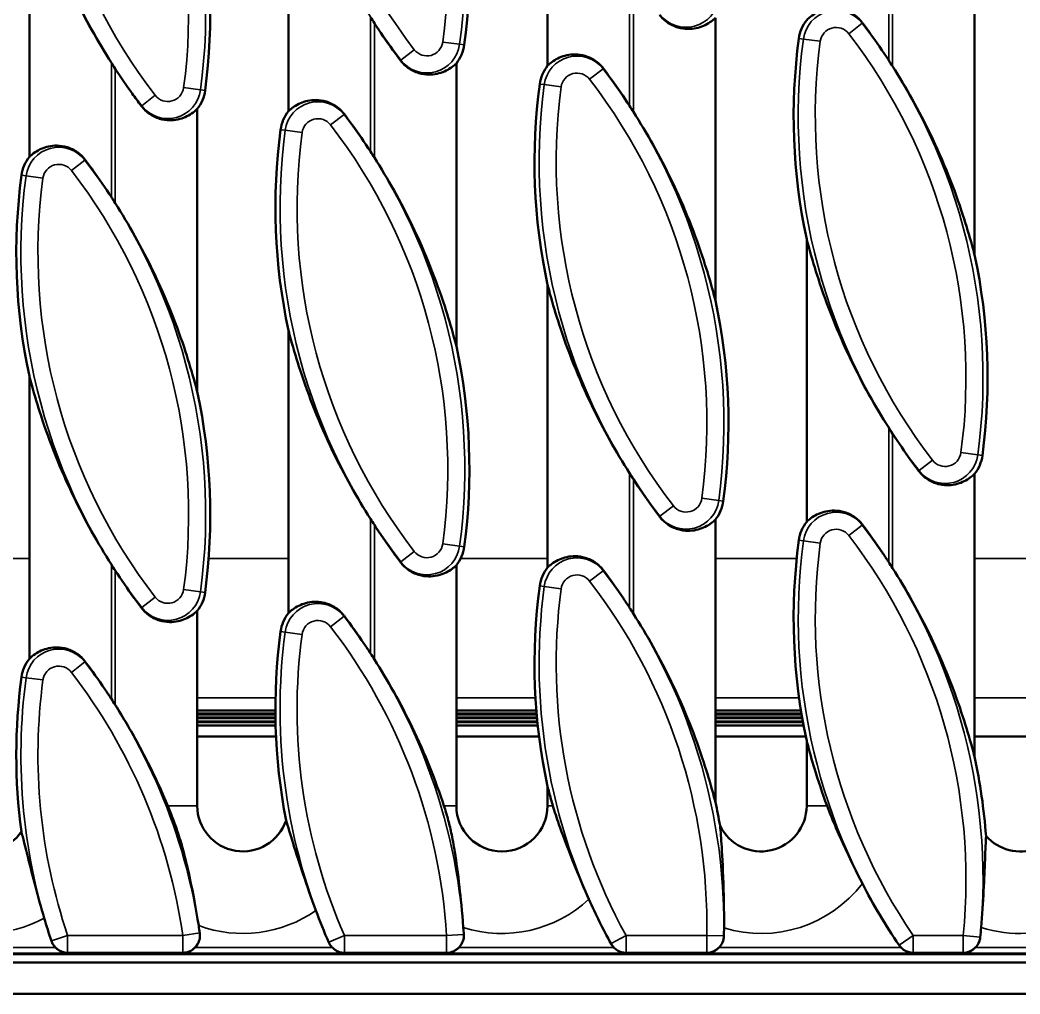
# Model space of a CAD drawing. Header units: millimetres. Extents: x 0 to 1485, y 0 to 1050.
# Drawn here: x 1191 to 1278.8, y 442 to 527.4 of the extents above; entities that cross this region are included whole.
import ezdxf

# ---------------------------------------------------------------- set-up
doc = ezdxf.new("R2010")
doc.units = ezdxf.units.MM
doc.header["$LTSCALE"] = 2.5
doc.layers.add('Sichtbar (ISO)', color=7, linetype='Continuous', lineweight=50)
doc.layers.add('Sichtbar schmal (ISO)', color=7, linetype='Continuous', lineweight=35)

msp = doc.modelspace()

# ---------------------------------------------------------------- linework, layer by layer
at = {"layer": 'Sichtbar (ISO)'}
for p, q in [((1237.314, 523.355), (1237.314, 548.139)), ((1214.587, 519.355), (1214.587, 544.139)), ((1191.86, 515.355), (1191.86, 540.139)), ((1274.769, 531.554), (1274.769, 506.771)), ((1252.041, 527.554), (1252.041, 502.771)), ((1229.314, 523.554), (1229.314, 498.771)), ((1206.587, 519.554), (1206.587, 494.771)), ((1260.041, 483.355), (1260.041, 508.139)), ((1237.314, 479.355), (1237.314, 504.139)), ((1214.587, 475.355), (1214.587, 500.139)), ((1191.86, 471.355), (1191.86, 496.139)), ((1274.769, 487.554), (1274.769, 462.771)), ((1252.041, 483.554), (1252.041, 458.771)), ((1229.314, 479.554), (1229.314, 458.455)), ((1206.587, 475.554), (1206.587, 458.455)), ((1206.587, 466.823), (1213.442, 466.823)), ((1229.314, 466.823), (1236.333, 466.823)), ((1252.041, 466.823), (1259.539, 466.823)), ((1213.443, 466.542), (1206.587, 466.542)), ((1206.587, 466.474), (1213.444, 466.474)), ((1213.447, 466.193), (1206.587, 466.193)), ((1206.587, 466.126), (1213.448, 466.126)), ((1213.453, 465.845), (1206.587, 465.845)), ((1206.587, 465.777), (1213.454, 465.777)), ((1236.356, 466.542), (1229.314, 466.542)), ((1229.314, 466.474), (1236.362, 466.474)), ((1236.387, 466.193), (1229.314, 466.193)), ((1229.314, 466.126), (1236.393, 466.126)), ((1236.42, 465.845), (1229.314, 465.845)), ((1229.314, 465.777), (1236.427, 465.777)), ((1259.584, 466.542), (1252.041, 466.542)), ((1252.041, 466.474), (1259.596, 466.474)), ((1259.643, 466.193), (1252.041, 466.193)), ((1252.041, 466.126), (1259.655, 466.126)), ((1259.705, 465.845), (1252.041, 465.845)), ((1252.041, 465.777), (1259.717, 465.777)), ((1213.461, 465.496), (1206.587, 465.496)), ((1236.456, 465.496), (1229.314, 465.496)), ((1259.769, 465.496), (1252.041, 465.496)), ((1213.498, 464.519), (1206.587, 464.519)), ((1236.569, 464.519), (1229.314, 464.519)), ((1259.961, 464.519), (1252.041, 464.519)), ((1260.041, 458.455), (1260.041, 464.139)), ((1282.769, 464.519), (1274.769, 464.519)), ((1237.314, 458.455), (1237.314, 460.139)), ((893.166, 445.455), (1391.644, 445.455)), ((1394.905, 444.705), (389.905, 444.705)), ((389.905, 441.955), (1394.905, 441.955))]:
    msp.add_line(p, q, dxfattribs=at)
for centre, radius, start, end in [((1179.184, 531.995), 51.275, 352.3504, 12.13108), ((1156.456, 527.995), 51.275, 352.3504, 12.13108), ((1264.717, 554.914), 50.882, 212.45081, 213.15705), ((1262.623, 525.3), 3.3, 141.48132, 172.3504), ((1310.172, 518.914), 51.275, 172.3504, 192.13108), ((1226.732, 525.609), 3.3, 321.48132, 352.3504), ((1224.638, 495.995), 50.882, 32.45081, 33.15705), ((1241.99, 550.914), 50.882, 212.45081, 213.15705), ((1239.896, 521.3), 3.3, 141.48132, 172.3504), ((1204.005, 521.609), 3.3, 321.48132, 352.3504), ((1287.444, 514.914), 51.275, 172.3504, 192.13108), ((1217.169, 517.3), 3.3, 141.48132, 172.3504), ((1201.911, 491.995), 50.882, 32.45081, 33.15705), ((1264.717, 510.914), 51.275, 172.3504, 192.13108), ((1179.184, 487.995), 50.882, 32.45081, 33.15705), ((1194.441, 513.3), 3.3, 141.48132, 172.3504), ((1241.99, 506.914), 51.275, 172.3504, 192.13108), ((1156.456, 483.995), 50.882, 32.45081, 33.15705), ((1224.638, 495.995), 51.275, 352.3504, 12.13108), ((1201.911, 491.995), 51.275, 352.3504, 12.13108), ((1179.184, 487.995), 51.275, 352.3504, 12.13108), ((1156.456, 483.995), 51.275, 352.3504, 12.13108), ((1310.172, 518.914), 50.882, 212.45081, 213.15705), ((1272.187, 489.609), 3.3, 321.48132, 352.3504), ((1287.444, 514.914), 50.882, 212.45081, 213.15705), ((1249.459, 485.609), 3.3, 321.48132, 352.3504), ((1264.717, 510.914), 50.882, 212.45081, 213.15705), ((1262.623, 481.3), 3.3, 141.48132, 172.3504), ((1310.172, 474.914), 51.275, 172.3504, 192.13108), ((1226.732, 481.609), 3.3, 321.48132, 352.3504), ((1224.638, 451.995), 50.882, 32.45081, 33.15705), ((1241.99, 506.914), 50.882, 212.45081, 213.15705), ((1239.896, 477.3), 3.3, 141.48132, 172.3504), ((1204.005, 477.609), 3.3, 321.48132, 352.3504), ((1287.444, 470.914), 51.275, 172.3504, 192.13108), ((1201.911, 447.995), 50.882, 32.45081, 33.15705), ((1217.169, 473.3), 3.3, 141.48132, 172.3504), ((1264.717, 466.914), 51.275, 172.3504, 190.95201), ((1194.441, 469.3), 3.3, 141.48132, 172.3504), ((1179.184, 443.995), 50.882, 32.45081, 33.15705), ((1241.99, 462.914), 51.275, 172.3504, 187.53433), ((1156.456, 439.995), 50.882, 32.45081, 33.15705), ((1224.638, 451.995), 51.275, 4.26111, 12.13108), ((1201.911, 447.995), 51.275, 9.79087, 12.13108), ((1187.86, 458.455), 4, 180, 325.52962), ((1210.587, 458.455), 4, 180, 341.30193), ((1233.314, 458.455), 4, 180, 0), ((1256.041, 458.455), 4, 205.78225, 0), ((1278.769, 458.455), 4, 221.48052, 0), ((1310.172, 474.914), 50.882, 207.21708, 214.30378), ((1287.444, 470.914), 50.882, 203.94584, 208.85459), ((1264.717, 466.914), 50.882, 200.28477, 203.67799), ((1241.99, 462.914), 50.882, 196.3419, 198.69944), ((1156.456, 439.995), 50.882, 8.24779, 8.99767), ((1179.184, 443.995), 50.882, 3.58115, 4.27317), ((1201.911, 447.995), 50.882, 358.93825, 359.71573), ((1224.638, 451.995), 50.882, 354.28834, 355.2669)]:
    msp.add_arc(centre, radius, start, end, dxfattribs=at)
for points, knots in [([(1199.053, 523.612), (1197.873, 525.468), (1196.732, 527.499), (1194.574, 531.969), (1193.61, 534.424), (1192.604, 537.507), (1192.323, 538.441), (1191.998, 539.617), (1191.928, 539.88), (1191.86, 540.139)], [5.610352, 5.610352, 5.610352, 5.610352, 6.256852, 6.256852, 7.009099, 7.009099, 7.296608, 7.296608, 7.380319, 7.380319, 7.380319, 7.380319]), ([(1260.041, 527.355), (1260.154, 527.464), (1260.278, 527.571), (1260.734, 527.907), (1261.117, 528.107), (1262.012, 528.347), (1262.521, 528.396), (1263.417, 528.2), (1263.751, 528.077), (1264.373, 527.706), (1264.659, 527.456), (1264.904, 527.151), (1264.926, 527.123), (1264.948, 527.093)], [1.2625413, 1.2625413, 1.2625413, 1.2625413, 1.3515841, 1.3515841, 1.5621044, 1.5621044, 1.7726247, 1.7726247, 1.8811482, 1.8811482, 1.9896717, 1.9896717, 2.0005996, 2.0005996, 2.0005996, 2.0005996]), ([(1252.041, 527.554), (1251.929, 527.445), (1251.805, 527.339), (1251.348, 527.002), (1250.965, 526.802), (1250.071, 526.562), (1249.562, 526.514), (1248.666, 526.709), (1248.332, 526.832), (1247.71, 527.204), (1247.424, 527.454), (1247.179, 527.758), (1247.157, 527.787), (1247.135, 527.816)], [1.2625413, 1.2625413, 1.2625413, 1.2625413, 1.3515841, 1.3515841, 1.5621044, 1.5621044, 1.7726247, 1.7726247, 1.8811482, 1.8811482, 1.9896717, 1.9896717, 2.0005996, 2.0005996, 2.0005996, 2.0005996]), ([(1224.408, 523.816), (1223.811, 524.616), (1223.231, 525.431), (1222.504, 526.503), (1222.312, 526.792), (1222.12, 527.085)], [1.2744847, 1.2744847, 1.2744847, 1.2744847, 1.5601918, 1.5601918, 1.6631773, 1.6631773, 1.6631773, 1.6631773]), ([(1264.948, 527.093), (1265.177, 526.786), (1265.402, 526.48), (1266.167, 525.418), (1266.708, 524.632), (1267.235, 523.824)], [1.2694834, 1.2694834, 1.2694834, 1.2694834, 1.3818929, 1.3818929, 1.6649559, 1.6649559, 1.6649559, 1.6649559]), ([(1229.314, 523.554), (1229.202, 523.445), (1229.078, 523.339), (1228.621, 523.002), (1228.238, 522.802), (1227.344, 522.562), (1226.835, 522.514), (1225.939, 522.709), (1225.604, 522.832), (1224.983, 523.204), (1224.697, 523.454), (1224.452, 523.758), (1224.43, 523.787), (1224.408, 523.816)], [1.2625413, 1.2625413, 1.2625413, 1.2625413, 1.3515841, 1.3515841, 1.5621044, 1.5621044, 1.7726247, 1.7726247, 1.8811482, 1.8811482, 1.9896717, 1.9896717, 2.0005996, 2.0005996, 2.0005996, 2.0005996]), ([(1237.314, 523.355), (1237.427, 523.464), (1237.551, 523.571), (1238.007, 523.907), (1238.39, 524.107), (1239.285, 524.347), (1239.794, 524.396), (1240.689, 524.2), (1241.024, 524.077), (1241.645, 523.706), (1241.931, 523.456), (1242.176, 523.151), (1242.198, 523.123), (1242.22, 523.093)], [1.2625413, 1.2625413, 1.2625413, 1.2625413, 1.3515841, 1.3515841, 1.5621044, 1.5621044, 1.7726247, 1.7726247, 1.8811482, 1.8811482, 1.9896717, 1.9896717, 2.0005996, 2.0005996, 2.0005996, 2.0005996]), ([(1201.681, 519.816), (1201.406, 520.184), (1201.137, 520.552), (1200.375, 521.617), (1199.878, 522.342), (1199.393, 523.085)], [1.2698456, 1.2698456, 1.2698456, 1.2698456, 1.4039585, 1.4039585, 1.6650142, 1.6650142, 1.6650142, 1.6650142]), ([(1242.22, 523.093), (1242.45, 522.786), (1242.674, 522.48), (1243.439, 521.418), (1243.98, 520.632), (1244.508, 519.824)], [1.2694834, 1.2694834, 1.2694834, 1.2694834, 1.3818929, 1.3818929, 1.6649559, 1.6649559, 1.6649559, 1.6649559]), ([(1267.575, 523.297), (1268.755, 521.442), (1269.896, 519.411), (1272.054, 514.941), (1273.018, 512.486), (1274.024, 509.402), (1274.305, 508.469), (1274.63, 507.292), (1274.701, 507.029), (1274.769, 506.771)], [5.610352, 5.610352, 5.610352, 5.610352, 6.256852, 6.256852, 7.009099, 7.009099, 7.296608, 7.296608, 7.380319, 7.380319, 7.380319, 7.380319]), ([(1214.587, 519.355), (1214.699, 519.464), (1214.823, 519.571), (1215.28, 519.907), (1215.663, 520.107), (1216.557, 520.347), (1217.066, 520.396), (1217.962, 520.2), (1218.297, 520.077), (1218.918, 519.706), (1219.204, 519.456), (1219.449, 519.151), (1219.471, 519.123), (1219.493, 519.093)], [1.2625413, 1.2625413, 1.2625413, 1.2625413, 1.3515841, 1.3515841, 1.5621044, 1.5621044, 1.7726247, 1.7726247, 1.8811482, 1.8811482, 1.9896717, 1.9896717, 2.0005996, 2.0005996, 2.0005996, 2.0005996]), ([(1206.587, 519.554), (1206.474, 519.445), (1206.35, 519.339), (1205.894, 519.002), (1205.511, 518.802), (1204.616, 518.562), (1204.107, 518.514), (1203.211, 518.709), (1202.877, 518.832), (1202.256, 519.204), (1201.97, 519.454), (1201.725, 519.758), (1201.702, 519.787), (1201.681, 519.816)], [1.2625413, 1.2625413, 1.2625413, 1.2625413, 1.3515841, 1.3515841, 1.5621044, 1.5621044, 1.7726247, 1.7726247, 1.8811482, 1.8811482, 1.9896717, 1.9896717, 2.0005996, 2.0005996, 2.0005996, 2.0005996]), ([(1244.848, 519.297), (1246.028, 517.442), (1247.169, 515.411), (1249.327, 510.941), (1250.291, 508.486), (1251.297, 505.402), (1251.578, 504.469), (1251.902, 503.292), (1251.973, 503.029), (1252.041, 502.771)], [5.610352, 5.610352, 5.610352, 5.610352, 6.256852, 6.256852, 7.009099, 7.009099, 7.296608, 7.296608, 7.380319, 7.380319, 7.380319, 7.380319]), ([(1219.493, 519.093), (1219.722, 518.786), (1219.947, 518.48), (1220.712, 517.418), (1221.253, 516.632), (1221.781, 515.824)], [1.2694834, 1.2694834, 1.2694834, 1.2694834, 1.3818929, 1.3818929, 1.6649559, 1.6649559, 1.6649559, 1.6649559]), ([(1191.86, 515.355), (1191.972, 515.464), (1192.096, 515.571), (1192.553, 515.907), (1192.936, 516.107), (1193.83, 516.347), (1194.339, 516.396), (1195.235, 516.2), (1195.569, 516.077), (1196.191, 515.706), (1196.477, 515.456), (1196.722, 515.151), (1196.744, 515.123), (1196.766, 515.093)], [1.2625413, 1.2625413, 1.2625413, 1.2625413, 1.3515841, 1.3515841, 1.5621044, 1.5621044, 1.7726247, 1.7726247, 1.8811482, 1.8811482, 1.9896717, 1.9896717, 2.0005996, 2.0005996, 2.0005996, 2.0005996]), ([(1196.766, 515.093), (1196.995, 514.786), (1197.22, 514.48), (1197.985, 513.418), (1198.526, 512.632), (1199.053, 511.824)], [1.2694834, 1.2694834, 1.2694834, 1.2694834, 1.3818929, 1.3818929, 1.6649559, 1.6649559, 1.6649559, 1.6649559]), ([(1222.12, 515.297), (1223.3, 513.442), (1224.442, 511.411), (1226.6, 506.941), (1227.563, 504.486), (1228.57, 501.402), (1228.851, 500.469), (1229.175, 499.292), (1229.246, 499.029), (1229.314, 498.771)], [5.610352, 5.610352, 5.610352, 5.610352, 6.256852, 6.256852, 7.009099, 7.009099, 7.296608, 7.296608, 7.380319, 7.380319, 7.380319, 7.380319]), ([(1199.393, 511.297), (1200.573, 509.442), (1201.715, 507.411), (1203.872, 502.941), (1204.836, 500.486), (1205.843, 497.402), (1206.123, 496.469), (1206.448, 495.292), (1206.519, 495.029), (1206.587, 494.771)], [5.610352, 5.610352, 5.610352, 5.610352, 6.256852, 6.256852, 7.009099, 7.009099, 7.296608, 7.296608, 7.380319, 7.380319, 7.380319, 7.380319]), ([(1267.235, 491.612), (1266.055, 493.468), (1264.914, 495.499), (1262.756, 499.969), (1261.792, 502.424), (1260.786, 505.507), (1260.505, 506.441), (1260.18, 507.617), (1260.109, 507.88), (1260.041, 508.139)], [5.610352, 5.610352, 5.610352, 5.610352, 6.256852, 6.256852, 7.009099, 7.009099, 7.296608, 7.296608, 7.380319, 7.380319, 7.380319, 7.380319]), ([(1244.508, 487.612), (1243.328, 489.468), (1242.186, 491.499), (1240.028, 495.969), (1239.065, 498.424), (1238.058, 501.507), (1237.777, 502.441), (1237.453, 503.617), (1237.382, 503.88), (1237.314, 504.139)], [5.610352, 5.610352, 5.610352, 5.610352, 6.256852, 6.256852, 7.009099, 7.009099, 7.296608, 7.296608, 7.380319, 7.380319, 7.380319, 7.380319]), ([(1221.781, 483.612), (1220.601, 485.468), (1219.459, 487.499), (1217.301, 491.969), (1216.338, 494.424), (1215.331, 497.507), (1215.05, 498.441), (1214.726, 499.617), (1214.655, 499.88), (1214.587, 500.139)], [5.610352, 5.610352, 5.610352, 5.610352, 6.256852, 6.256852, 7.009099, 7.009099, 7.296608, 7.296608, 7.380319, 7.380319, 7.380319, 7.380319]), ([(1199.053, 479.612), (1197.873, 481.468), (1196.732, 483.499), (1194.574, 487.969), (1193.61, 490.424), (1192.604, 493.507), (1192.323, 494.441), (1191.998, 495.617), (1191.928, 495.88), (1191.86, 496.139)], [5.610352, 5.610352, 5.610352, 5.610352, 6.256852, 6.256852, 7.009099, 7.009099, 7.296608, 7.296608, 7.380319, 7.380319, 7.380319, 7.380319]), ([(1269.862, 487.816), (1269.633, 488.123), (1269.408, 488.43), (1268.643, 489.492), (1268.102, 490.278), (1267.575, 491.085)], [1.2694834, 1.2694834, 1.2694834, 1.2694834, 1.3818929, 1.3818929, 1.6649559, 1.6649559, 1.6649559, 1.6649559]), ([(1274.769, 487.554), (1274.656, 487.445), (1274.532, 487.339), (1274.076, 487.002), (1273.693, 486.802), (1272.798, 486.562), (1272.289, 486.514), (1271.393, 486.709), (1271.059, 486.832), (1270.437, 487.204), (1270.151, 487.454), (1269.906, 487.758), (1269.884, 487.787), (1269.862, 487.816)], [1.2625413, 1.2625413, 1.2625413, 1.2625413, 1.3515841, 1.3515841, 1.5621044, 1.5621044, 1.7726247, 1.7726247, 1.8811482, 1.8811482, 1.9896717, 1.9896717, 2.0005996, 2.0005996, 2.0005996, 2.0005996]), ([(1247.135, 483.816), (1246.906, 484.123), (1246.681, 484.43), (1245.916, 485.492), (1245.375, 486.278), (1244.848, 487.085)], [1.2694834, 1.2694834, 1.2694834, 1.2694834, 1.3818929, 1.3818929, 1.6649559, 1.6649559, 1.6649559, 1.6649559]), ([(1260.041, 483.355), (1260.154, 483.464), (1260.278, 483.571), (1260.734, 483.907), (1261.117, 484.107), (1262.012, 484.347), (1262.521, 484.396), (1263.417, 484.2), (1263.751, 484.077), (1264.373, 483.706), (1264.659, 483.456), (1264.904, 483.151), (1264.926, 483.123), (1264.948, 483.093)], [1.2625413, 1.2625413, 1.2625413, 1.2625413, 1.3515841, 1.3515841, 1.5621044, 1.5621044, 1.7726247, 1.7726247, 1.8811482, 1.8811482, 1.9896717, 1.9896717, 2.0005996, 2.0005996, 2.0005996, 2.0005996]), ([(1252.041, 483.554), (1251.929, 483.445), (1251.805, 483.339), (1251.348, 483.002), (1250.965, 482.802), (1250.071, 482.562), (1249.562, 482.514), (1248.666, 482.709), (1248.332, 482.832), (1247.71, 483.204), (1247.424, 483.454), (1247.179, 483.758), (1247.157, 483.787), (1247.135, 483.816)], [1.2625413, 1.2625413, 1.2625413, 1.2625413, 1.3515841, 1.3515841, 1.5621044, 1.5621044, 1.7726247, 1.7726247, 1.8811482, 1.8811482, 1.9896717, 1.9896717, 2.0005996, 2.0005996, 2.0005996, 2.0005996]), ([(1224.408, 479.816), (1224.178, 480.123), (1223.954, 480.43), (1223.189, 481.492), (1222.648, 482.278), (1222.12, 483.085)], [1.2694834, 1.2694834, 1.2694834, 1.2694834, 1.3818929, 1.3818929, 1.6649559, 1.6649559, 1.6649559, 1.6649559]), ([(1264.948, 483.093), (1265.545, 482.294), (1266.125, 481.478), (1266.851, 480.407), (1267.043, 480.118), (1267.235, 479.824)], [1.2744847, 1.2744847, 1.2744847, 1.2744847, 1.5601918, 1.5601918, 1.6631773, 1.6631773, 1.6631773, 1.6631773]), ([(1229.314, 479.554), (1229.202, 479.445), (1229.078, 479.339), (1228.621, 479.002), (1228.238, 478.802), (1227.344, 478.562), (1226.835, 478.514), (1225.939, 478.709), (1225.604, 478.832), (1224.983, 479.204), (1224.697, 479.454), (1224.452, 479.758), (1224.43, 479.787), (1224.408, 479.816)], [1.2625413, 1.2625413, 1.2625413, 1.2625413, 1.3515841, 1.3515841, 1.5621044, 1.5621044, 1.7726247, 1.7726247, 1.8811482, 1.8811482, 1.9896717, 1.9896717, 2.0005996, 2.0005996, 2.0005996, 2.0005996]), ([(1237.314, 479.355), (1237.427, 479.464), (1237.551, 479.571), (1238.007, 479.907), (1238.39, 480.107), (1239.285, 480.347), (1239.794, 480.396), (1240.689, 480.2), (1241.024, 480.077), (1241.645, 479.706), (1241.931, 479.456), (1242.176, 479.151), (1242.198, 479.123), (1242.22, 479.093)], [1.2625413, 1.2625413, 1.2625413, 1.2625413, 1.3515841, 1.3515841, 1.5621044, 1.5621044, 1.7726247, 1.7726247, 1.8811482, 1.8811482, 1.9896717, 1.9896717, 2.0005996, 2.0005996, 2.0005996, 2.0005996]), ([(1201.681, 475.816), (1201.451, 476.123), (1201.227, 476.43), (1200.462, 477.492), (1199.92, 478.278), (1199.393, 479.085)], [1.2694834, 1.2694834, 1.2694834, 1.2694834, 1.3818929, 1.3818929, 1.6649559, 1.6649559, 1.6649559, 1.6649559]), ([(1242.22, 479.093), (1242.818, 478.294), (1243.397, 477.478), (1244.124, 476.407), (1244.316, 476.118), (1244.508, 475.824)], [1.2744847, 1.2744847, 1.2744847, 1.2744847, 1.5601918, 1.5601918, 1.6631773, 1.6631773, 1.6631773, 1.6631773]), ([(1267.575, 479.297), (1268.755, 477.442), (1269.896, 475.411), (1272.054, 470.941), (1273.018, 468.486), (1274.024, 465.402), (1274.305, 464.469), (1274.63, 463.292), (1274.701, 463.029), (1274.769, 462.771)], [5.610352, 5.610352, 5.610352, 5.610352, 6.256852, 6.256852, 7.009099, 7.009099, 7.296608, 7.296608, 7.380319, 7.380319, 7.380319, 7.380319]), ([(1214.587, 475.355), (1214.699, 475.464), (1214.823, 475.571), (1215.28, 475.907), (1215.663, 476.107), (1216.557, 476.347), (1217.066, 476.396), (1217.962, 476.2), (1218.297, 476.077), (1218.918, 475.706), (1219.204, 475.456), (1219.449, 475.151), (1219.471, 475.123), (1219.493, 475.093)], [1.2625413, 1.2625413, 1.2625413, 1.2625413, 1.3515841, 1.3515841, 1.5621044, 1.5621044, 1.7726247, 1.7726247, 1.8811482, 1.8811482, 1.9896717, 1.9896717, 2.0005996, 2.0005996, 2.0005996, 2.0005996]), ([(1206.587, 475.554), (1206.474, 475.445), (1206.35, 475.339), (1205.894, 475.002), (1205.511, 474.802), (1204.616, 474.562), (1204.107, 474.514), (1203.211, 474.709), (1202.877, 474.832), (1202.256, 475.204), (1201.97, 475.454), (1201.725, 475.758), (1201.702, 475.787), (1201.681, 475.816)], [1.2625413, 1.2625413, 1.2625413, 1.2625413, 1.3515841, 1.3515841, 1.5621044, 1.5621044, 1.7726247, 1.7726247, 1.8811482, 1.8811482, 1.9896717, 1.9896717, 2.0005996, 2.0005996, 2.0005996, 2.0005996]), ([(1219.493, 475.093), (1220.09, 474.294), (1220.67, 473.478), (1221.396, 472.407), (1221.589, 472.118), (1221.781, 471.824)], [1.2744847, 1.2744847, 1.2744847, 1.2744847, 1.5601918, 1.5601918, 1.6631773, 1.6631773, 1.6631773, 1.6631773]), ([(1244.848, 475.297), (1246.028, 473.442), (1247.169, 471.411), (1249.327, 466.941), (1250.291, 464.486), (1251.297, 461.402), (1251.578, 460.469), (1251.902, 459.292), (1251.973, 459.029), (1252.041, 458.771)], [5.610352, 5.610352, 5.610352, 5.610352, 6.256852, 6.256852, 7.009099, 7.009099, 7.296608, 7.296608, 7.380319, 7.380319, 7.380319, 7.380319]), ([(1191.86, 471.355), (1191.972, 471.464), (1192.096, 471.571), (1192.553, 471.907), (1192.936, 472.107), (1193.83, 472.347), (1194.339, 472.396), (1195.235, 472.2), (1195.569, 472.077), (1196.191, 471.706), (1196.477, 471.456), (1196.722, 471.151), (1196.744, 471.123), (1196.766, 471.093)], [1.2625413, 1.2625413, 1.2625413, 1.2625413, 1.3515841, 1.3515841, 1.5621044, 1.5621044, 1.7726247, 1.7726247, 1.8811482, 1.8811482, 1.9896717, 1.9896717, 2.0005996, 2.0005996, 2.0005996, 2.0005996]), ([(1196.766, 471.093), (1197.363, 470.294), (1197.943, 469.478), (1198.669, 468.407), (1198.862, 468.118), (1199.053, 467.824)], [1.2744847, 1.2744847, 1.2744847, 1.2744847, 1.5601918, 1.5601918, 1.6631773, 1.6631773, 1.6631773, 1.6631773]), ([(1222.12, 471.297), (1223.3, 469.442), (1224.442, 467.411), (1226.565, 463.012), (1227.506, 460.632), (1228.226, 458.455)], [5.610352, 5.610352, 5.610352, 5.610352, 6.256852, 6.256852, 6.9867, 6.9867, 6.9867, 6.9867]), ([(1199.393, 467.297), (1200.085, 466.208), (1200.751, 465.085), (1202.349, 462.163), (1203.226, 460.333), (1203.993, 458.495), (1204.001, 458.475), (1204.009, 458.455)], [5.6027703, 5.6027703, 5.6027703, 5.6027703, 5.9848979, 5.9848979, 6.5778784, 6.5778784, 6.5844236, 6.5844236, 6.5844236, 6.5844236]), ([(1261.832, 458.455), (1261.413, 459.58), (1261.044, 460.683), (1260.506, 462.445), (1260.283, 463.229), (1260.068, 464.039), (1260.054, 464.089), (1260.041, 464.139)], [1.066827, 1.066827, 1.066827, 1.066827, 1.4210764, 1.4210764, 1.6641127, 1.6641127, 1.6800992, 1.6800992, 1.6800992, 1.6800992]), ([(1237.781, 458.455), (1237.665, 458.853), (1237.555, 459.243), (1237.407, 459.789), (1237.36, 459.963), (1237.314, 460.139)], [1.055151, 1.055151, 1.055151, 1.055151, 1.1861519, 1.1861519, 1.2444256, 1.2444256, 1.2444256, 1.2444256]), ([(1204.009, 458.455), (1204.172, 458.062), (1204.331, 457.662), (1204.636, 456.843), (1204.775, 456.443), (1205.088, 455.475), (1205.247, 454.932), (1205.603, 453.601), (1205.791, 452.808), (1206.218, 450.811), (1206.474, 449.456), (1206.712, 447.953)], [-1.488103, -1.488103, -1.488103, -1.488103, -1.281333, -1.281333, -1.076385, -1.076385, -0.805128, -0.805128, -0.456471, -0.456471, 0, 0, 0, 0]), ([(1228.226, 458.455), (1228.352, 458.073), (1228.463, 457.709), (1228.678, 456.924), (1228.775, 456.525), (1228.978, 455.571), (1229.078, 455.023), (1229.317, 453.529), (1229.455, 452.523), (1229.695, 450.418), (1229.819, 449.197), (1229.924, 447.787)], [-2.049087, -2.049087, -2.049087, -2.049087, -1.738225, -1.738225, -1.396807, -1.396807, -0.979454, -0.979454, -0.424143, -0.424143, 0, 0, 0, 0]), ([(1240.942, 450.263), (1240.57, 451.101), (1240.072, 452.252), (1238.99, 454.957), (1238.598, 456.013), (1238.109, 457.404), (1237.93, 457.943), (1237.781, 458.455)], [-0.6920235, -0.6920235, -0.6920235, -0.6920235, -0.4208336, -0.4208336, -0.1743174, -0.1743174, 0, 0, 0, 0]), ([(1264.924, 451.643), (1264.381, 452.698), (1263.92, 453.646), (1263.232, 455.111), (1262.94, 455.755), (1262.333, 457.165), (1262.067, 457.821), (1261.832, 458.455)], [-0.6493162, -0.6493162, -0.6493162, -0.6493162, -0.4202794, -0.4202794, -0.213001, -0.213001, 0, 0, 0, 0]), ([(1216.991, 449.274), (1216.593, 450.351), (1216.22, 451.417), (1215.55, 453.417), (1215.261, 454.324), (1214.744, 455.971), (1214.54, 456.634), (1214.376, 457.172)], [-0.8077456, -0.8077456, -0.8077456, -0.8077456, -0.5318911, -0.5318911, -0.2637855, -0.2637855, 0, 0, 0, 0]), ([(1193.164, 448.598), (1192.887, 449.542), (1192.627, 450.48), (1192.153, 452.264), (1191.942, 453.097), (1191.498, 454.874), (1191.304, 455.659), (1191.157, 456.191)], [-0.7647438, -0.7647438, -0.7647438, -0.7647438, -0.535281, -0.535281, -0.3084049, -0.3084049, 0, 0, 0, 0]), ([(1252.44, 456.715), (1252.497, 456.196), (1252.543, 455.596), (1252.646, 453.917), (1252.712, 452.666), (1252.784, 449.997), (1252.798, 448.88), (1252.792, 447.743)], [-1.272072, -1.272072, -1.272072, -1.272072, -0.85359, -0.85359, -0.34115, -0.34115, 0, 0, 0, 0]), ([(1275.772, 455.805), (1275.747, 455.323), (1275.722, 454.64), (1275.656, 452.924), (1275.618, 451.999), (1275.509, 449.973), (1275.437, 448.892), (1275.346, 447.797)], [-0.9977899, -0.9977899, -0.9977899, -0.9977899, -0.6522399, -0.6522399, -0.3296922, -0.3296922, 0, 0, 0, 0]), ([(1194.132, 446.044), (1194.061, 446.119), (1193.997, 446.2), (1193.881, 446.386), (1193.831, 446.491), (1193.794, 446.601)], [0.12065851, 0.12065851, 0.12065851, 0.12065851, 0.15163877, 0.15163877, 0.18644332, 0.18644332, 0.18644332, 0.18644332]), ([(1206.812, 447.295), (1206.84, 447.1), (1206.83, 446.903), (1206.735, 446.524), (1206.651, 446.346), (1206.497, 446.139), (1206.456, 446.09), (1206.412, 446.044)], [0, 0, 0, 0, 0.0588718, 0.0588718, 0.1172187, 0.1172187, 0.1363786, 0.1363786, 0.1363786, 0.1363786]), ([(1229.966, 447.174), (1229.978, 446.978), (1229.952, 446.782), (1229.826, 446.412), (1229.729, 446.242), (1229.585, 446.078), (1229.569, 446.061), (1229.553, 446.044)], [0, 0, 0, 0, 0.0587923, 0.0587923, 0.1171218, 0.1171218, 0.1241704, 0.1241704, 0.1241704, 0.1241704]), ([(1252.784, 447.053), (1252.78, 446.857), (1252.739, 446.664), (1252.59, 446.321), (1252.491, 446.172), (1252.368, 446.044)], [0, 0, 0, 0, 0.0587256, 0.0587256, 0.1120551, 0.1120551, 0.1120551, 0.1120551]), ([(1275.267, 446.932), (1275.248, 446.737), (1275.191, 446.548), (1275.034, 446.254), (1274.953, 446.143), (1274.858, 446.044)], [0, 0, 0, 0, 0.05866939, 0.05866939, 0.09989861, 0.09989861, 0.09989861, 0.09989861]), ([(1194.132, 446.044), (1194.204, 445.969), (1194.287, 445.896), (1194.497, 445.749), (1194.624, 445.68), (1194.898, 445.582), (1195.037, 445.554), (1195.177, 445.546), (1195.179, 445.546), (1195.181, 445.546)], [-0.138965, -0.138965, -0.138965, -0.138965, -0.0977906, -0.0977906, -0.0483047, -0.0483047, 0, 0, 0.0006145, 0.0006145, 0.0006145, 0.0006145]), ([(1205.379, 445.546), (1205.381, 445.546), (1205.383, 445.546), (1205.519, 445.554), (1205.655, 445.582), (1205.924, 445.68), (1206.049, 445.747), (1206.257, 445.895), (1206.34, 445.969), (1206.412, 446.044)], [-0.1053567, -0.1053567, -0.1053567, -0.1053567, -0.1048941, -0.1048941, -0.0685944, -0.0685944, -0.03137, -0.03137, -0.0000399, -0.0000399, -0.0000399, -0.0000399]), ([(1218.41, 446.044), (1218.482, 445.97), (1218.565, 445.897), (1218.775, 445.749), (1218.903, 445.681), (1219.178, 445.582), (1219.317, 445.554), (1219.458, 445.546), (1219.46, 445.546), (1219.461, 445.546)], [-0.1392434, -0.1392434, -0.1392434, -0.1392434, -0.0980448, -0.0980448, -0.0484349, -0.0484349, 0, 0, 0.0006161, 0.0006161, 0.0006161, 0.0006161]), ([(1228.517, 445.546), (1228.519, 445.546), (1228.521, 445.546), (1228.658, 445.554), (1228.794, 445.582), (1229.064, 445.68), (1229.19, 445.748), (1229.398, 445.895), (1229.481, 445.969), (1229.553, 446.044)], [-0.1053524, -0.1053524, -0.1053524, -0.1053524, -0.1048897, -0.1048897, -0.068556, -0.068556, -0.0313017, -0.0313017, -0.0000411, -0.0000411, -0.0000411, -0.0000411]), ([(1243.112, 446.044), (1243.183, 445.97), (1243.266, 445.897), (1243.483, 445.745), (1243.619, 445.673), (1243.896, 445.579), (1244.028, 445.554), (1244.162, 445.546), (1244.163, 445.546), (1244.165, 445.546)], [-0.1399499, -0.1399499, -0.1399499, -0.1399499, -0.0985655, -0.0985655, -0.0458358, -0.0458358, 0, 0, 0.0006176, 0.0006176, 0.0006176, 0.0006176]), ([(1251.329, 445.546), (1251.331, 445.546), (1251.333, 445.546), (1251.471, 445.554), (1251.608, 445.582), (1251.878, 445.68), (1252.005, 445.748), (1252.213, 445.896), (1252.296, 445.969), (1252.368, 446.044)], [-0.1053502, -0.1053502, -0.1053502, -0.1053502, -0.1048871, -0.1048871, -0.0685191, -0.0685191, -0.0312416, -0.0312416, -0.0000415, -0.0000415, -0.0000415, -0.0000415]), ([(1268.298, 446.044), (1268.369, 445.97), (1268.452, 445.897), (1268.669, 445.745), (1268.805, 445.673), (1269.084, 445.579), (1269.216, 445.554), (1269.35, 445.546), (1269.352, 445.546), (1269.354, 445.546)], [-0.1402289, -0.1402289, -0.1402289, -0.1402289, -0.0988186, -0.0988186, -0.0459816, -0.0459816, 0, 0, 0.0006191, 0.0006191, 0.0006191, 0.0006191]), ([(1273.817, 445.546), (1273.818, 445.546), (1273.82, 445.546), (1273.959, 445.554), (1274.096, 445.582), (1274.368, 445.68), (1274.495, 445.748), (1274.703, 445.896), (1274.786, 445.969), (1274.858, 446.044)], [-0.1053481, -0.1053481, -0.1053481, -0.1053481, -0.1048848, -0.1048848, -0.0684883, -0.0684883, -0.0311878, -0.0311878, -0.0000387, -0.0000387, -0.0000387, -0.0000387])]:
    msp.add_open_spline(points, degree=3, knots=knots, dxfattribs=at)
for points in [[(1218.41, 446.044), (1218.288, 446.171), (1218.19, 446.319), (1218.119, 446.48)], [(1243.112, 446.044), (1243.021, 446.138), (1242.943, 446.244), (1242.88, 446.359)], [(1268.298, 446.044), (1268.24, 446.104), (1268.187, 446.169), (1268.14, 446.238)]]:
    msp.add_open_spline(points, degree=3, dxfattribs=at)
at = {"layer": 'Sichtbar schmal (ISO)'}
for p, q in [((1267.235, 523.824), (1267.235, 535.612)), ((1267.575, 535.085), (1267.575, 523.297)), ((1244.508, 519.824), (1244.508, 531.612)), ((1244.848, 531.085), (1244.848, 519.297)), ((1221.781, 515.824), (1221.781, 527.612)), ((1222.12, 527.085), (1222.12, 515.297)), ((1264.915, 527.069), (1263.732, 526.156)), ((1264.915, 527.069), (1264.948, 527.093)), ((1229.601, 525.224), (1228.12, 525.423)), ((1259.754, 525.686), (1259.353, 525.74)), ((1261.235, 525.487), (1259.754, 525.686)), ((1225.623, 524.754), (1224.44, 523.841)), ((1229.601, 525.224), (1230.003, 525.17)), ((1224.44, 523.841), (1224.408, 523.816)), ((1199.053, 511.824), (1199.053, 523.612)), ((1199.393, 523.085), (1199.393, 511.297)), ((1242.188, 523.069), (1241.005, 522.156)), ((1242.188, 523.069), (1242.22, 523.093)), ((1206.874, 521.224), (1205.393, 521.423)), ((1206.874, 521.224), (1207.276, 521.17)), ((1237.027, 521.686), (1236.625, 521.74)), ((1238.508, 521.487), (1237.027, 521.686)), ((1202.896, 520.754), (1201.713, 519.841)), ((1201.713, 519.841), (1201.681, 519.816)), ((1219.461, 519.069), (1218.278, 518.156)), ((1219.461, 519.069), (1219.493, 519.093)), ((1214.3, 517.686), (1213.898, 517.74)), ((1215.781, 517.487), (1214.3, 517.686)), ((1196.734, 515.069), (1195.55, 514.156)), ((1196.734, 515.069), (1196.766, 515.093)), ((1191.572, 513.686), (1191.171, 513.74)), ((1193.053, 513.487), (1191.572, 513.686)), ((1267.235, 479.824), (1267.235, 491.612)), ((1267.575, 491.085), (1267.575, 479.297)), ((1269.895, 487.841), (1271.078, 488.754)), ((1275.056, 489.224), (1273.575, 489.423)), ((1275.056, 489.224), (1275.457, 489.17)), ((1269.895, 487.841), (1269.862, 487.816)), ((1244.508, 475.824), (1244.508, 487.612)), ((1244.848, 487.085), (1244.848, 475.297)), ((1252.329, 485.224), (1250.848, 485.423)), ((1252.329, 485.224), (1252.73, 485.17)), ((1247.167, 483.841), (1248.351, 484.754)), ((1221.781, 471.824), (1221.781, 483.612)), ((1247.167, 483.841), (1247.135, 483.816)), ((1222.12, 483.085), (1222.12, 471.297)), ((1264.915, 483.069), (1263.732, 482.156)), ((1264.915, 483.069), (1264.948, 483.093)), ((1259.754, 481.686), (1259.353, 481.74)), ((1259.754, 481.686), (1261.235, 481.487)), ((1224.44, 479.841), (1225.623, 480.754)), ((1229.601, 481.224), (1228.12, 481.423)), ((1229.601, 481.224), (1230.003, 481.17)), ((1191.86, 480.138), (1185.004, 480.138)), ((1214.587, 480.138), (1207.587, 480.138)), ((1224.44, 479.841), (1224.408, 479.816)), ((1237.314, 480.138), (1229.686, 480.138)), ((1259.163, 480.138), (1252.041, 480.138)), ((1281.638, 480.138), (1274.769, 480.138)), ((1199.053, 467.824), (1199.053, 479.612)), ((1199.393, 479.085), (1199.393, 467.297)), ((1242.188, 479.069), (1241.005, 478.156)), ((1242.188, 479.069), (1242.22, 479.093)), ((1206.874, 477.224), (1205.393, 477.423)), ((1206.874, 477.224), (1207.276, 477.17)), ((1237.027, 477.686), (1236.625, 477.74)), ((1237.027, 477.686), (1238.508, 477.487)), ((1201.713, 475.841), (1202.896, 476.754)), ((1201.713, 475.841), (1201.681, 475.816)), ((1219.461, 475.069), (1218.278, 474.156)), ((1219.461, 475.069), (1219.493, 475.093)), ((1214.3, 473.686), (1213.898, 473.74)), ((1214.3, 473.686), (1215.781, 473.487)), ((1196.734, 471.069), (1195.55, 470.156)), ((1196.734, 471.069), (1196.766, 471.093)), ((1191.572, 469.686), (1191.171, 469.74)), ((1191.572, 469.686), (1193.053, 469.487)), ((1213.452, 467.918), (1206.587, 467.918)), ((1236.257, 467.918), (1229.314, 467.918)), ((1259.376, 467.918), (1252.041, 467.918)), ((1282.769, 467.918), (1274.769, 467.918)), ((1206.587, 458.455), (1204.009, 458.455)), ((1229.314, 458.455), (1228.226, 458.455)), ((1237.314, 458.455), (1237.781, 458.455)), ((1260.041, 458.455), (1261.832, 458.455)), ((1193.802, 446.613), (1195.218, 447.092)), ((1195.218, 447.092), (1195.218, 445.597)), ((1205.32, 447.092), (1195.218, 447.092)), ((1205.32, 447.092), (1206.799, 447.306)), ((1205.32, 445.597), (1205.32, 447.092)), ((1218.126, 446.492), (1219.495, 447.092)), ((1219.495, 447.092), (1219.495, 445.597)), ((1228.462, 447.092), (1219.495, 447.092)), ((1228.462, 447.092), (1229.954, 447.185)), ((1228.462, 445.597), (1228.462, 447.092)), ((1242.887, 446.371), (1244.195, 447.092)), ((1244.195, 447.092), (1244.195, 445.597)), ((1251.279, 447.092), (1244.195, 447.092)), ((1251.279, 445.597), (1251.279, 447.092)), ((1251.279, 447.092), (1252.773, 447.064)), ((1268.146, 446.25), (1269.381, 447.092)), ((1269.381, 447.092), (1269.381, 445.597)), ((1273.77, 447.092), (1269.381, 447.092)), ((1273.77, 447.092), (1275.257, 446.943)), ((1273.77, 445.597), (1273.77, 447.092)), ((1194.132, 446.044), (1182.936, 446.044)), ((1195.218, 445.597), (1205.32, 445.597)), ((1218.41, 446.044), (1206.412, 446.044)), ((1219.495, 445.597), (1228.462, 445.597)), ((1243.112, 446.044), (1229.553, 446.044)), ((1244.195, 445.597), (1251.279, 445.597)), ((1268.298, 446.044), (1252.368, 446.044)), ((1269.381, 445.597), (1273.77, 445.597)), ((1350.616, 446.044), (1274.858, 446.044)), ((1181.907, 445.546), (1195.181, 445.546)), ((1205.379, 445.546), (1219.461, 445.546)), ((1228.517, 445.546), (1244.165, 445.546)), ((1251.329, 445.546), (1269.354, 445.546)), ((1273.817, 445.546), (1351.654, 445.546))]:
    msp.add_line(p, q, dxfattribs=at)
for centre, radius, start, end in [((1179.184, 531.995), 50.87, 352.3504, 37.6496), ((1264.717, 554.914), 50.87, 172.3504, 217.6496), ((1264.717, 554.914), 49.376, 172.3504, 217.6496), ((1179.184, 531.995), 49.376, 352.3504, 37.6496), ((1156.456, 527.995), 50.87, 352.3504, 37.6496), ((1156.456, 527.995), 49.376, 352.3504, 37.6496), ((1241.99, 550.914), 50.87, 172.3504, 217.6496), ((1241.99, 550.914), 49.376, 172.3504, 217.6496), ((1249.459, 529.609), 2.895, 217.6496, 352.3504), ((1262.623, 525.3), 2.895, 37.6496, 172.3504), ((1262.623, 525.3), 1.401, 37.6496, 172.3504), ((1224.638, 495.995), 50.87, 352.3504, 37.6496), ((1226.732, 525.609), 1.401, 217.6496, 352.3504), ((1310.172, 518.914), 50.87, 172.3504, 217.6496), ((1310.172, 518.914), 49.376, 172.3504, 217.6496), ((1224.638, 495.995), 49.376, 352.3504, 37.6496), ((1226.732, 525.609), 2.895, 217.6496, 352.3504), ((1239.896, 521.3), 2.895, 37.6496, 172.3504), ((1201.911, 491.995), 50.87, 352.3504, 37.6496), ((1239.896, 521.3), 1.401, 37.6496, 172.3504), ((1201.911, 491.995), 49.376, 352.3504, 37.6496), ((1204.005, 521.609), 2.895, 217.6496, 352.3504), ((1204.005, 521.609), 1.401, 217.6496, 352.3504), ((1287.444, 514.914), 50.87, 172.3504, 217.6496), ((1287.444, 514.914), 49.376, 172.3504, 217.6496), ((1217.169, 517.3), 2.895, 37.6496, 172.3504), ((1217.169, 517.3), 1.401, 37.6496, 172.3504), ((1179.184, 487.995), 50.87, 352.3504, 37.6496), ((1264.717, 510.914), 50.87, 172.3504, 217.6496), ((1179.184, 487.995), 49.376, 352.3504, 37.6496), ((1264.717, 510.914), 49.376, 172.3504, 217.6496), ((1194.441, 513.3), 2.895, 37.6496, 172.3504), ((1156.456, 483.995), 50.87, 352.3504, 37.6496), ((1194.441, 513.3), 1.401, 37.6496, 172.3504), ((1156.456, 483.995), 49.376, 352.3504, 37.6496), ((1241.99, 506.914), 50.87, 172.3504, 217.6496), ((1241.99, 506.914), 49.376, 172.3504, 217.6496), ((1272.187, 489.609), 2.895, 217.6496, 352.3504), ((1272.187, 489.609), 1.401, 217.6496, 352.3504), ((1249.459, 485.609), 2.895, 217.6496, 352.3504), ((1249.459, 485.609), 1.401, 217.6496, 352.3504), ((1262.623, 481.3), 2.895, 37.6496, 172.3504), ((1262.623, 481.3), 1.401, 37.6496, 172.3504), ((1224.638, 451.995), 50.87, 354.30035, 37.6496), ((1310.172, 474.914), 50.87, 172.3504, 214.29677), ((1224.638, 451.995), 49.376, 354.30035, 37.6496), ((1226.732, 481.609), 2.895, 217.6496, 352.3504), ((1226.732, 481.609), 1.401, 217.6496, 352.3504), ((1310.172, 474.914), 49.376, 172.3504, 214.29677), ((1239.896, 477.3), 2.895, 37.6496, 172.3504), ((1201.911, 447.995), 50.87, 358.95127, 37.6496), ((1239.896, 477.3), 1.401, 37.6496, 172.3504), ((1201.911, 447.995), 49.376, 358.95127, 37.6496), ((1204.005, 477.609), 2.895, 217.6496, 352.3504), ((1204.005, 477.609), 1.401, 217.6496, 352.3504), ((1287.444, 470.914), 50.87, 172.3504, 208.84675), ((1287.444, 470.914), 49.376, 172.3504, 208.84675), ((1217.169, 473.3), 2.895, 37.6496, 172.3504), ((1217.169, 473.3), 1.401, 37.6496, 172.3504), ((1179.184, 443.995), 50.87, 3.59528, 37.6496), ((1264.717, 466.914), 50.87, 172.3504, 203.66932), ((1179.184, 443.995), 49.376, 3.59528, 37.6496), ((1264.717, 466.914), 49.376, 172.3504, 203.66932), ((1194.441, 469.3), 2.895, 37.6496, 172.3504), ((1156.456, 439.995), 50.87, 8.26313, 37.6496), ((1194.441, 469.3), 1.401, 37.6496, 172.3504), ((1156.456, 439.995), 49.376, 8.26313, 37.6496), ((1241.99, 462.914), 50.87, 172.3504, 198.68992), ((1241.99, 462.914), 49.376, 172.3504, 198.68992), ((1278.769, 458.455), 11.194, 252.19826, 333.79529), ((1256.041, 458.455), 11.194, 253.12532, 322.51437), ((1233.314, 458.455), 11.194, 252.37058, 312.95792), ((1210.587, 458.455), 11.194, 249.74752, 304.89911), ((1187.86, 458.455), 11.194, 244.80388, 298.28544)]:
    msp.add_arc(centre, radius, start, end, dxfattribs=at)
for centre, major_axis, ratio, start_param, end_param in [((1195.218, 447.092), (1.219, -0.874), 0.994253, 4.092818, 5.33196), ((1205.32, 447.092), (0.981, 1.134), 0.991179, 3.859268, 5.56551), ((1219.495, 447.092), (1.256, -0.821), 0.994583, 4.136029, 5.288749), ((1228.462, 447.092), (1.027, 1.093), 0.991932, 3.899659, 5.525119), ((1251.279, 447.092), (1.07, 1.051), 0.992567, 3.939872, 5.484906), ((1273.77, 447.092), (1.112, 1.007), 0.993109, 3.980169, 5.444609), ((1244.195, 447.092), (1.291, -0.763), 0.994876, 4.180973, 5.243805), ((1269.381, 447.092), (1.326, -0.701), 0.99514, 4.228296, 5.196482)]:
    msp.add_ellipse(centre, major_axis=major_axis, ratio=ratio, start_param=start_param, end_param=end_param, dxfattribs=at)
for points in [[(1193.802, 446.613), (1193.8, 446.609), (1193.797, 446.605), (1193.794, 446.601)], [(1206.812, 447.295), (1206.807, 447.299), (1206.803, 447.303), (1206.799, 447.306)], [(1218.126, 446.492), (1218.124, 446.488), (1218.121, 446.484), (1218.119, 446.48)], [(1229.966, 447.174), (1229.962, 447.178), (1229.958, 447.181), (1229.954, 447.185)], [(1252.784, 447.053), (1252.78, 447.056), (1252.776, 447.06), (1252.773, 447.064)], [(1275.267, 446.932), (1275.264, 446.935), (1275.26, 446.939), (1275.257, 446.943)], [(1195.181, 445.546), (1195.19, 445.559), (1195.2, 445.573), (1195.21, 445.586)], [(1195.21, 445.586), (1195.212, 445.59), (1195.215, 445.594), (1195.218, 445.597)], [(1205.32, 445.597), (1205.324, 445.594), (1205.329, 445.59), (1205.333, 445.586)], [(1205.333, 445.586), (1205.348, 445.573), (1205.364, 445.559), (1205.379, 445.546)], [(1219.461, 445.546), (1219.47, 445.559), (1219.479, 445.573), (1219.487, 445.586)], [(1219.487, 445.586), (1219.49, 445.59), (1219.492, 445.594), (1219.495, 445.597)], [(1228.462, 445.597), (1228.467, 445.594), (1228.471, 445.59), (1228.475, 445.586)], [(1228.475, 445.586), (1228.489, 445.573), (1228.503, 445.559), (1228.517, 445.546)], [(1242.887, 446.371), (1242.884, 446.367), (1242.882, 446.363), (1242.88, 446.359)], [(1244.165, 445.546), (1244.173, 445.559), (1244.181, 445.573), (1244.189, 445.586)], [(1244.189, 445.586), (1244.191, 445.59), (1244.193, 445.594), (1244.195, 445.597)], [(1251.279, 445.597), (1251.282, 445.594), (1251.286, 445.59), (1251.29, 445.586)], [(1251.29, 445.586), (1251.303, 445.573), (1251.316, 445.559), (1251.329, 445.546)], [(1268.146, 446.25), (1268.144, 446.246), (1268.142, 446.242), (1268.14, 446.238)], [(1269.354, 445.546), (1269.361, 445.559), (1269.368, 445.573), (1269.375, 445.586)], [(1269.375, 445.586), (1269.377, 445.59), (1269.379, 445.594), (1269.381, 445.597)], [(1273.77, 445.597), (1273.774, 445.594), (1273.777, 445.59), (1273.78, 445.586)], [(1273.78, 445.586), (1273.793, 445.573), (1273.805, 445.559), (1273.817, 445.546)]]:
    msp.add_open_spline(points, degree=3, dxfattribs=at)

doc.saveas('drawing.dxf')
